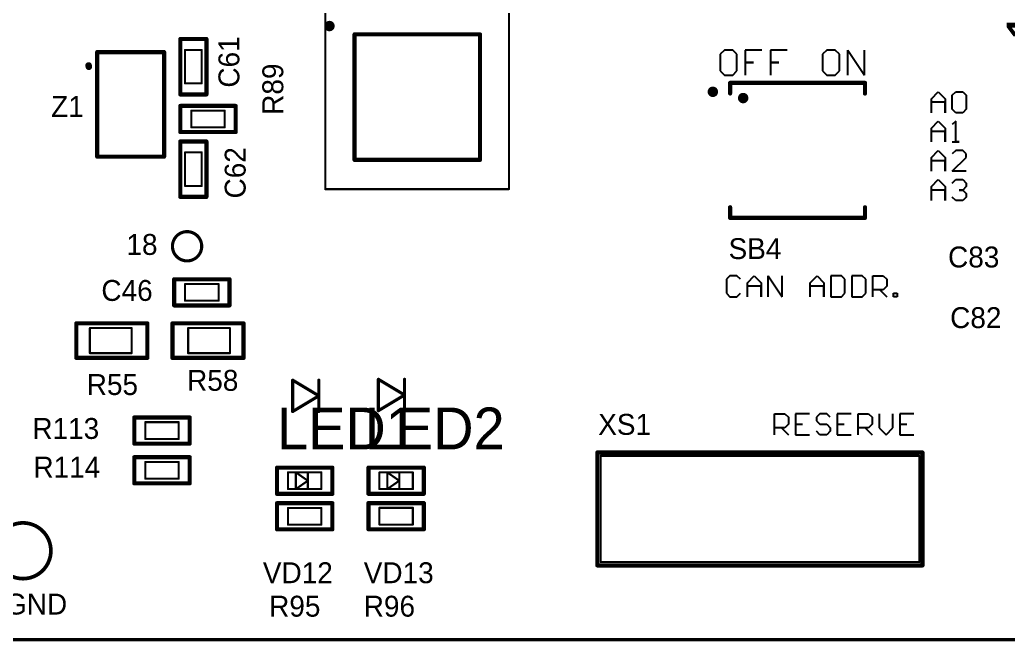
# Model space of a CAD drawing. Header units: millimetres. Extents: x 401 to 806, y 209 to 418.
# Drawn here: x 438.45 to 485.73, y 210.37 to 240.09 of the extents above; entities that cross this region are included whole.
import ezdxf

# ---------------------------------------------------------------- set-up
doc = ezdxf.new("R2010")
doc.units = ezdxf.units.MM
for name, color, linetype in [('KeepOutLayer', 6, 'Continuous'), ('Mechanical1', 6, 'Continuous'), ('TopOverlay', 28, 'Continuous')]:
    doc.layers.add(name, color=color, linetype=linetype)

msp = doc.modelspace()

# ---------------------------------------------------------------- linework, layer by layer
at = {"layer": 'KeepOutLayer', "const_width": 0.15}
msp.add_lwpolyline([(405.85, 210.448), (505.85, 210.448)], dxfattribs=at)
at = {"layer": 'Mechanical1'}
for points, const_width in [([(453.059, 231.993), (453.059, 240.793)], 0.1), ([(461.845, 231.993), (461.845, 240.793)], 0.1), ([(442.15, 233.548), (442.15, 238.548)], 0.2), ([(442.15, 238.548), (445.35, 238.548)], 0.2), ([(445.35, 233.548), (445.35, 238.548)], 0.2), ([(446.35, 237.048), (446.35, 238.648)], 0.1), ([(446.35, 238.648), (447.15, 238.648)], 0.1), ([(447.15, 237.048), (447.15, 238.648)], 0.1), ([(446.35, 237.048), (447.15, 237.048)], 0.1), ([(446.65, 234.947), (446.65, 235.748)], 0.1), ([(446.65, 235.748), (448.25, 235.748)], 0.1), ([(448.25, 234.947), (448.25, 235.748)], 0.1), ([(446.65, 234.947), (448.25, 234.947)], 0.1), ([(442.15, 233.548), (445.35, 233.548)], 0.2), ([(446.35, 232.148), (446.35, 233.748)], 0.1), ([(446.35, 233.748), (447.15, 233.748)], 0.1), ([(447.15, 232.148), (447.15, 233.748)], 0.1), ([(446.35, 232.148), (447.15, 232.148)], 0.1), ([(453.059, 231.993), (461.845, 231.993)], 0.1), ([(446.355, 227.457), (447.955, 227.457)], 0.1), ([(446.355, 226.656), (446.355, 227.457)], 0.1), ([(447.955, 226.656), (447.955, 227.457)], 0.1), ([(446.355, 226.656), (447.955, 226.656)], 0.1), ([(441.8, 224.148), (441.8, 225.348)], 0.1), ([(441.8, 225.348), (443.799, 225.348)], 0.1), ([(443.799, 224.148), (443.799, 225.348)], 0.1), ([(446.501, 224.148), (446.501, 225.348)], 0.1), ([(446.501, 225.348), (448.5, 225.348)], 0.1), ([(448.5, 224.148), (448.5, 225.348)], 0.1), ([(441.8, 224.148), (443.799, 224.148)], 0.1), ([(446.501, 224.148), (448.5, 224.148)], 0.1), ([(444.45, 220.848), (446.05, 220.848)], 0.1), ([(444.45, 220.047), (444.45, 220.848)], 0.1), ([(446.05, 220.047), (446.05, 220.848)], 0.1), ([(444.45, 220.047), (446.05, 220.047)], 0.1), ([(444.45, 218.948), (446.05, 218.948)], 0.1), ([(444.45, 218.147), (444.45, 218.948)], 0.1), ([(446.05, 218.147), (446.05, 218.948)], 0.1), ([(466.23, 219.238), (481.47, 219.238)], 0.1), ([(466.23, 214.158), (466.23, 219.238)], 0.1), ([(481.47, 214.158), (481.47, 219.238)], 0.1), ([(451.275, 217.648), (451.275, 218.448)], 0.1), ([(451.275, 218.448), (452.875, 218.448)], 0.1), ([(451.65, 217.648), (451.65, 218.448)], 0.1), ([(451.65, 218.448), (452.225, 218.048)], 0.1), ([(452.225, 217.648), (452.225, 218.448)], 0.1), ([(452.875, 217.648), (452.875, 218.448)], 0.1), ([(455.65, 217.648), (455.65, 218.448)], 0.1), ([(455.65, 218.448), (457.25, 218.448)], 0.1), ([(456.025, 217.648), (456.025, 218.448)], 0.1), ([(456.025, 218.448), (456.6, 218.048)], 0.1), ([(456.6, 217.648), (456.6, 218.448)], 0.1), ([(457.25, 217.648), (457.25, 218.448)], 0.1), ([(444.45, 218.147), (446.05, 218.147)], 0.1), ([(451.65, 217.648), (452.225, 218.048)], 0.1), ([(456.025, 217.648), (456.6, 218.048)], 0.1), ([(451.275, 217.648), (452.875, 217.648)], 0.1), ([(455.65, 217.648), (457.25, 217.648)], 0.1), ([(451.275, 215.948), (451.275, 216.748)], 0.1), ([(451.275, 216.748), (452.875, 216.748)], 0.1), ([(452.875, 215.948), (452.875, 216.748)], 0.1), ([(455.65, 215.952), (455.65, 216.752)], 0.1), ([(455.65, 216.752), (457.25, 216.752)], 0.1), ([(457.25, 215.952), (457.25, 216.752)], 0.1), ([(451.275, 215.948), (452.875, 215.948)], 0.1), ([(455.65, 215.952), (457.25, 215.952)], 0.1), ([(466.23, 214.158), (481.47, 214.158)], 0.1)]:
    msp.add_lwpolyline(points, dxfattribs=dict(at, const_width=const_width))
for points, const_width in [([(442.1, 238.548, 1), (442.2, 238.548, 1)], 0.1), ([(442.1, 238.548, 1), (442.2, 238.548, 1)], 0.1), ([(445.3, 238.548, 1), (445.4, 238.548, 1)], 0.1), ([(445.3, 238.548, 1), (445.4, 238.548, 1)], 0.1), ([(446.325, 238.648, 1), (446.375, 238.648, 1)], 0.05), ([(446.325, 238.648, 1), (446.375, 238.648, 1)], 0.05), ([(447.125, 238.648, 1), (447.175, 238.648, 1)], 0.05), ([(447.125, 238.648, 1), (447.175, 238.648, 1)], 0.05), ([(441.809, 237.848, 1), (441.691, 237.848, 1)], 0.2), ([(441.641, 237.848, 1), (441.741, 237.848, 1)], 0.1), ([(441.759, 237.848, 1), (441.859, 237.848, 1)], 0.1), ([(446.325, 237.048, 1), (446.375, 237.048, 1)], 0.05), ([(446.325, 237.048, 1), (446.375, 237.048, 1)], 0.05), ([(447.125, 237.048, 1), (447.175, 237.048, 1)], 0.05), ([(447.125, 237.048, 1), (447.175, 237.048, 1)], 0.05), ([(472.925, 236.348, 1), (473.175, 236.348, 1)], 0.25), ([(446.625, 235.748, 1), (446.675, 235.748, 1)], 0.05), ([(446.625, 235.748, 1), (446.675, 235.748, 1)], 0.05), ([(448.225, 235.748, 1), (448.275, 235.748, 1)], 0.05), ([(448.225, 235.748, 1), (448.275, 235.748, 1)], 0.05), ([(446.625, 234.947, 1), (446.675, 234.947, 1)], 0.05), ([(446.625, 234.947, 1), (446.675, 234.947, 1)], 0.05), ([(448.225, 234.947, 1), (448.275, 234.947, 1)], 0.05), ([(448.225, 234.947, 1), (448.275, 234.947, 1)], 0.05), ([(442.1, 233.548, 1), (442.2, 233.548, 1)], 0.1), ([(442.1, 233.548, 1), (442.2, 233.548, 1)], 0.1), ([(445.3, 233.548, 1), (445.4, 233.548, 1)], 0.1), ([(445.3, 233.548, 1), (445.4, 233.548, 1)], 0.1), ([(446.325, 233.748, 1), (446.375, 233.748, 1)], 0.05), ([(446.325, 233.748, 1), (446.375, 233.748, 1)], 0.05), ([(447.125, 233.748, 1), (447.175, 233.748, 1)], 0.05), ([(447.125, 233.748, 1), (447.175, 233.748, 1)], 0.05), ([(446.325, 232.148, 1), (446.375, 232.148, 1)], 0.05), ([(446.325, 232.148, 1), (446.375, 232.148, 1)], 0.05), ([(447.125, 232.148, 1), (447.175, 232.148, 1)], 0.05), ([(447.125, 232.148, 1), (447.175, 232.148, 1)], 0.05), ([(453.034, 231.993, 1), (453.084, 231.993, 1)], 0.05), ([(453.034, 231.993, 1), (453.084, 231.993, 1)], 0.05), ([(461.82, 231.993, 1), (461.87, 231.993, 1)], 0.05), ([(461.82, 231.993, 1), (461.87, 231.993, 1)], 0.05), ([(446.33, 227.457, 1), (446.38, 227.457, 1)], 0.05), ([(446.33, 227.457, 1), (446.38, 227.457, 1)], 0.05), ([(447.93, 227.457, 1), (447.98, 227.457, 1)], 0.05), ([(447.93, 227.457, 1), (447.98, 227.457, 1)], 0.05), ([(446.33, 226.656, 1), (446.38, 226.656, 1)], 0.05), ([(446.33, 226.656, 1), (446.38, 226.656, 1)], 0.05), ([(447.93, 226.656, 1), (447.98, 226.656, 1)], 0.05), ([(447.93, 226.656, 1), (447.98, 226.656, 1)], 0.05), ([(441.775, 225.348, 1), (441.825, 225.348, 1)], 0.05), ([(441.775, 225.348, 1), (441.825, 225.348, 1)], 0.05), ([(443.774, 225.348, 1), (443.824, 225.348, 1)], 0.05), ([(443.774, 225.348, 1), (443.824, 225.348, 1)], 0.05), ([(446.476, 225.348, 1), (446.526, 225.348, 1)], 0.05), ([(446.476, 225.348, 1), (446.526, 225.348, 1)], 0.05), ([(448.475, 225.348, 1), (448.525, 225.348, 1)], 0.05), ([(448.475, 225.348, 1), (448.525, 225.348, 1)], 0.05), ([(441.775, 224.148, 1), (441.825, 224.148, 1)], 0.05), ([(441.775, 224.148, 1), (441.825, 224.148, 1)], 0.05), ([(443.774, 224.148, 1), (443.824, 224.148, 1)], 0.05), ([(443.774, 224.148, 1), (443.824, 224.148, 1)], 0.05), ([(446.476, 224.148, 1), (446.526, 224.148, 1)], 0.05), ([(446.476, 224.148, 1), (446.526, 224.148, 1)], 0.05), ([(448.475, 224.148, 1), (448.525, 224.148, 1)], 0.05), ([(448.475, 224.148, 1), (448.525, 224.148, 1)], 0.05), ([(444.425, 220.848, 1), (444.475, 220.848, 1)], 0.05), ([(444.425, 220.848, 1), (444.475, 220.848, 1)], 0.05), ([(446.025, 220.848, 1), (446.075, 220.848, 1)], 0.05), ([(446.025, 220.848, 1), (446.075, 220.848, 1)], 0.05), ([(444.425, 220.047, 1), (444.475, 220.047, 1)], 0.05), ([(444.425, 220.047, 1), (444.475, 220.047, 1)], 0.05), ([(446.025, 220.047, 1), (446.075, 220.047, 1)], 0.05), ([(446.025, 220.047, 1), (446.075, 220.047, 1)], 0.05), ([(444.425, 218.948, 1), (444.475, 218.948, 1)], 0.05), ([(444.425, 218.948, 1), (444.475, 218.948, 1)], 0.05), ([(446.025, 218.948, 1), (446.075, 218.948, 1)], 0.05), ([(446.025, 218.948, 1), (446.075, 218.948, 1)], 0.05), ([(466.205, 219.238, 1), (466.255, 219.238, 1)], 0.05), ([(466.205, 219.238, 1), (466.255, 219.238, 1)], 0.05), ([(481.445, 219.238, 1), (481.495, 219.238, 1)], 0.05), ([(481.445, 219.238, 1), (481.495, 219.238, 1)], 0.05), ([(451.25, 218.448, 1), (451.3, 218.448, 1)], 0.05), ([(451.25, 218.448, 1), (451.3, 218.448, 1)], 0.05), ([(451.625, 218.448, 1), (451.675, 218.448, 1)], 0.05), ([(451.625, 218.448, 1), (451.675, 218.448, 1)], 0.05), ([(452.2, 218.448, 1), (452.25, 218.448, 1)], 0.05), ([(452.85, 218.448, 1), (452.9, 218.448, 1)], 0.05), ([(452.85, 218.448, 1), (452.9, 218.448, 1)], 0.05), ([(455.625, 218.448, 1), (455.675, 218.448, 1)], 0.05), ([(455.625, 218.448, 1), (455.675, 218.448, 1)], 0.05), ([(456, 218.448, 1), (456.05, 218.448, 1)], 0.05), ([(456, 218.448, 1), (456.05, 218.448, 1)], 0.05), ([(456.575, 218.448, 1), (456.625, 218.448, 1)], 0.05), ([(457.225, 218.448, 1), (457.275, 218.448, 1)], 0.05), ([(457.225, 218.448, 1), (457.275, 218.448, 1)], 0.05), ([(444.425, 218.147, 1), (444.475, 218.147, 1)], 0.05), ([(444.425, 218.147, 1), (444.475, 218.147, 1)], 0.05), ([(446.025, 218.147, 1), (446.075, 218.147, 1)], 0.05), ([(446.025, 218.147, 1), (446.075, 218.147, 1)], 0.05), ([(452.2, 218.048, 1), (452.25, 218.048, 1)], 0.05), ([(452.2, 218.048, 1), (452.25, 218.048, 1)], 0.05), ([(456.575, 218.048, 1), (456.625, 218.048, 1)], 0.05), ([(456.575, 218.048, 1), (456.625, 218.048, 1)], 0.05), ([(451.25, 217.648, 1), (451.3, 217.648, 1)], 0.05), ([(451.25, 217.648, 1), (451.3, 217.648, 1)], 0.05), ([(451.625, 217.648, 1), (451.675, 217.648, 1)], 0.05), ([(451.625, 217.648, 1), (451.675, 217.648, 1)], 0.05), ([(452.2, 217.648, 1), (452.25, 217.648, 1)], 0.05), ([(452.85, 217.648, 1), (452.9, 217.648, 1)], 0.05), ([(452.85, 217.648, 1), (452.9, 217.648, 1)], 0.05), ([(455.625, 217.648, 1), (455.675, 217.648, 1)], 0.05), ([(455.625, 217.648, 1), (455.675, 217.648, 1)], 0.05), ([(456, 217.648, 1), (456.05, 217.648, 1)], 0.05), ([(456, 217.648, 1), (456.05, 217.648, 1)], 0.05), ([(456.575, 217.648, 1), (456.625, 217.648, 1)], 0.05), ([(457.225, 217.648, 1), (457.275, 217.648, 1)], 0.05), ([(457.225, 217.648, 1), (457.275, 217.648, 1)], 0.05), ([(451.25, 216.748, 1), (451.3, 216.748, 1)], 0.05), ([(451.25, 216.748, 1), (451.3, 216.748, 1)], 0.05), ([(452.85, 216.748, 1), (452.9, 216.748, 1)], 0.05), ([(452.85, 216.748, 1), (452.9, 216.748, 1)], 0.05), ([(455.625, 216.752, 1), (455.675, 216.752, 1)], 0.05), ([(455.625, 216.752, 1), (455.675, 216.752, 1)], 0.05), ([(457.225, 216.752, 1), (457.275, 216.752, 1)], 0.05), ([(457.225, 216.752, 1), (457.275, 216.752, 1)], 0.05), ([(451.25, 215.948, 1), (451.3, 215.948, 1)], 0.05), ([(451.25, 215.948, 1), (451.3, 215.948, 1)], 0.05), ([(452.85, 215.948, 1), (452.9, 215.948, 1)], 0.05), ([(452.85, 215.948, 1), (452.9, 215.948, 1)], 0.05), ([(455.625, 215.952, 1), (455.675, 215.952, 1)], 0.05), ([(455.625, 215.952, 1), (455.675, 215.952, 1)], 0.05), ([(457.225, 215.952, 1), (457.275, 215.952, 1)], 0.05), ([(457.225, 215.952, 1), (457.275, 215.952, 1)], 0.05), ([(466.205, 214.158, 1), (466.255, 214.158, 1)], 0.05), ([(466.205, 214.158, 1), (466.255, 214.158, 1)], 0.05), ([(481.445, 214.158, 1), (481.495, 214.158, 1)], 0.05), ([(481.445, 214.158, 1), (481.495, 214.158, 1)], 0.05)]:
    msp.add_lwpolyline(points, format="xyb", close=True, dxfattribs=dict(at, const_width=const_width))
at = {"layer": 'TopOverlay'}
for p, q in [((472.15, 238.647), (471.95, 238.447)), ((471.95, 238.447), (471.95, 237.648)), ((472.55, 238.647), (472.15, 238.647)), ((472.75, 238.447), (472.55, 238.647)), ((472.75, 237.648), (472.75, 238.447)), ((473.949, 238.647), (473.15, 238.647)), ((473.15, 238.647), (473.15, 238.047)), ((475.149, 238.647), (474.349, 238.647)), ((474.349, 238.647), (474.349, 238.047)), ((477.05, 238.647), (476.85, 238.447)), ((476.85, 238.447), (476.85, 237.648)), ((477.45, 238.647), (477.05, 238.647)), ((477.65, 238.447), (477.45, 238.647)), ((477.65, 237.648), (477.65, 238.447)), ((478.05, 237.448), (478.05, 238.647)), ((478.05, 238.647), (478.849, 237.448)), ((478.849, 237.448), (478.849, 238.647)), ((473.15, 238.047), (473.549, 238.047)), ((473.549, 238.047), (473.15, 238.047)), ((473.15, 238.047), (473.15, 237.448)), ((474.349, 238.047), (474.749, 238.047)), ((474.749, 238.047), (474.349, 238.047)), ((474.349, 238.047), (474.349, 237.448)), ((471.95, 237.648), (472.15, 237.448)), ((472.15, 237.448), (472.55, 237.448)), ((472.55, 237.448), (472.75, 237.648)), ((476.85, 237.648), (477.05, 237.448)), ((477.05, 237.448), (477.45, 237.448)), ((477.45, 237.448), (477.65, 237.648)), ((482.05, 236.314), (482.383, 236.647)), ((482.383, 236.647), (482.716, 236.314)), ((483.05, 236.481), (483.216, 236.647)), ((483.05, 235.814), (483.05, 236.481)), ((483.216, 236.647), (483.55, 236.647)), ((483.55, 236.647), (483.716, 236.481)), ((483.716, 236.481), (483.716, 235.814)), ((482.05, 235.648), (482.05, 236.314)), ((482.716, 236.147), (482.05, 236.147)), ((482.716, 236.314), (482.716, 235.648)), ((482.716, 235.648), (482.716, 236.147)), ((483.216, 235.648), (483.05, 235.814)), ((483.55, 235.648), (483.216, 235.648)), ((483.716, 235.814), (483.55, 235.648)), ((482.05, 234.914), (482.383, 235.247)), ((482.383, 235.247), (482.716, 234.914)), ((483.216, 235.247), (483.05, 235.081)), ((483.216, 234.248), (483.216, 235.247)), ((482.05, 234.248), (482.05, 234.914)), ((482.716, 234.747), (482.05, 234.747)), ((482.716, 234.914), (482.716, 234.248)), ((482.716, 234.248), (482.716, 234.747)), ((483.05, 234.248), (483.383, 234.248)), ((483.383, 234.248), (483.216, 234.248)), ((482.05, 233.514), (482.383, 233.847)), ((482.383, 233.847), (482.716, 233.514)), ((483.216, 233.847), (483.05, 233.681)), ((483.55, 233.847), (483.216, 233.847)), ((483.716, 233.681), (483.55, 233.847)), ((483.716, 233.514), (483.716, 233.681)), ((482.05, 232.848), (482.05, 233.514)), ((482.716, 233.347), (482.05, 233.347)), ((482.716, 233.514), (482.716, 232.848)), ((482.716, 232.848), (482.716, 233.347)), ((483.05, 232.848), (483.716, 233.514)), ((483.716, 232.848), (483.05, 232.848)), ((482.05, 232.114), (482.383, 232.447)), ((482.383, 232.447), (482.716, 232.114)), ((483.05, 232.281), (483.216, 232.447)), ((483.216, 232.447), (483.55, 232.447)), ((483.55, 232.447), (483.716, 232.281)), ((483.716, 232.281), (483.716, 232.114)), ((482.05, 231.448), (482.05, 232.114)), ((482.716, 231.947), (482.05, 231.947)), ((482.716, 232.114), (482.716, 231.448)), ((482.716, 231.448), (482.716, 231.947)), ((483.55, 231.947), (483.383, 231.947)), ((483.383, 231.947), (483.55, 231.947)), ((483.716, 232.114), (483.55, 231.947)), ((483.55, 231.947), (483.716, 231.781)), ((483.716, 231.781), (483.716, 231.614)), ((483.216, 231.448), (483.05, 231.614)), ((483.55, 231.448), (483.216, 231.448)), ((483.716, 231.614), (483.55, 231.448)), ((472.417, 227.847), (472.25, 227.681)), ((472.25, 227.681), (472.25, 227.014)), ((472.75, 227.847), (472.417, 227.847)), ((472.916, 227.681), (472.75, 227.847)), ((473.25, 227.514), (473.583, 227.847)), ((473.25, 226.848), (473.25, 227.514)), ((473.583, 227.847), (473.916, 227.514)), ((473.916, 227.514), (473.916, 226.848)), ((474.249, 226.848), (474.249, 227.847)), ((474.249, 227.847), (474.916, 226.848)), ((474.916, 226.848), (474.916, 227.847)), ((476.249, 227.514), (476.582, 227.847)), ((476.249, 226.848), (476.249, 227.514)), ((476.582, 227.847), (476.915, 227.514)), ((476.915, 227.514), (476.915, 226.848)), ((477.248, 227.847), (477.248, 226.848)), ((477.748, 227.847), (477.248, 227.847)), ((477.915, 227.681), (477.748, 227.847)), ((477.915, 227.014), (477.915, 227.681)), ((478.248, 227.847), (478.248, 226.848)), ((478.748, 227.847), (478.248, 227.847)), ((478.915, 227.681), (478.748, 227.847)), ((478.915, 227.014), (478.915, 227.681)), ((479.248, 226.848), (479.248, 227.847)), ((479.248, 227.847), (479.748, 227.847)), ((479.748, 227.847), (479.914, 227.681)), ((479.914, 227.681), (479.914, 227.347)), ((472.25, 227.014), (472.417, 226.848)), ((472.75, 226.848), (472.916, 227.014)), ((473.916, 227.347), (473.25, 227.347)), ((473.916, 226.848), (473.916, 227.347)), ((476.915, 227.347), (476.249, 227.347)), ((476.915, 226.848), (476.915, 227.347)), ((477.748, 226.848), (477.915, 227.014)), ((478.748, 226.848), (478.915, 227.014)), ((479.748, 227.181), (479.248, 227.181)), ((479.581, 227.181), (479.914, 226.848)), ((479.914, 227.347), (479.748, 227.181)), ((480.247, 226.848), (480.247, 227.014)), ((480.247, 227.014), (480.414, 227.014)), ((480.414, 227.014), (480.414, 226.848)), ((472.417, 226.848), (472.75, 226.848)), ((477.248, 226.848), (477.748, 226.848)), ((478.248, 226.848), (478.748, 226.848)), ((480.414, 226.848), (480.247, 226.848)), ((474.55, 220.248), (474.55, 221.247)), ((474.55, 221.247), (475.05, 221.247)), ((475.05, 221.247), (475.216, 221.081)), ((475.216, 221.081), (475.216, 220.747)), ((476.216, 221.247), (475.55, 221.247)), ((475.55, 221.247), (475.55, 220.248)), ((476.716, 221.247), (476.549, 221.081)), ((476.549, 221.081), (476.549, 220.914)), ((476.549, 220.914), (476.716, 220.747)), ((477.049, 221.247), (476.716, 221.247)), ((477.216, 221.081), (477.049, 221.247)), ((478.215, 221.247), (477.549, 221.247)), ((477.549, 221.247), (477.549, 220.248)), ((478.549, 220.248), (478.549, 221.247)), ((478.549, 221.247), (479.049, 221.247)), ((479.049, 221.247), (479.215, 221.081)), ((479.215, 221.081), (479.215, 220.747)), ((479.548, 221.247), (479.548, 220.581)), ((480.215, 220.581), (480.215, 221.247)), ((481.215, 221.247), (480.548, 221.247)), ((480.548, 221.247), (480.548, 220.248)), ((475.05, 220.581), (474.55, 220.581)), ((474.883, 220.581), (475.216, 220.248)), ((475.216, 220.747), (475.05, 220.581)), ((475.55, 220.747), (475.883, 220.747)), ((476.716, 220.248), (476.549, 220.414)), ((476.716, 220.747), (477.049, 220.747)), ((477.049, 220.747), (477.216, 220.581)), ((477.216, 220.414), (477.049, 220.248)), ((477.216, 220.581), (477.216, 220.414)), ((477.549, 220.747), (477.882, 220.747)), ((479.049, 220.581), (478.549, 220.581)), ((478.882, 220.581), (479.215, 220.248)), ((479.215, 220.747), (479.049, 220.581)), ((479.548, 220.581), (479.882, 220.248)), ((479.882, 220.248), (480.215, 220.581)), ((480.548, 220.747), (480.881, 220.747)), ((475.55, 220.248), (476.216, 220.248)), ((477.049, 220.248), (476.716, 220.248)), ((477.549, 220.248), (478.215, 220.248)), ((480.548, 220.248), (481.215, 220.248))]:
    msp.add_line(p, q, dxfattribs=at)
for points, const_width in [([(453.384, 239.793, 1), (453.134, 239.793, 1)], 0.25), ([(453.071, 239.793, 1), (453.196, 239.793, 1)], 0.125), ([(453.321, 239.793, 1), (453.446, 239.793, 1)], 0.125), ([(446.075, 239.173, 1), (446.175, 239.173, 1)], 0.1), ([(446.075, 239.173, 1), (446.175, 239.173, 1)], 0.1), ([(447.325, 239.173, 1), (447.425, 239.173, 1)], 0.1), ([(447.325, 239.173, 1), (447.425, 239.173, 1)], 0.1), ([(454.409, 239.393, 1), (454.509, 239.393, 1)], 0.1), ([(454.409, 239.393, 1), (454.509, 239.393, 1)], 0.1), ([(460.409, 239.393, 1), (460.509, 239.393, 1)], 0.1), ([(460.409, 239.393, 1), (460.509, 239.393, 1)], 0.1), ([(443.5, 238.548, 1), (443.6, 238.548, 1)], 0.1), ([(443.9, 238.548, 1), (444, 238.548, 1)], 0.1), ([(441.797, 237.904, 1), (441.679, 237.904, 1)], 0.2), ([(441.629, 237.904, 1), (441.729, 237.904, 1)], 0.1), ([(441.747, 237.904, 1), (441.847, 237.904, 1)], 0.1), ([(442.1, 236.798, 1), (442.2, 236.798, 1)], 0.1), ([(445.3, 236.798, 1), (445.4, 236.798, 1)], 0.1), ([(471.474, 236.648, 1), (471.724, 236.648, 1)], 0.25), ([(472.374, 237.075, 1), (472.474, 237.075, 1)], 0.1), ([(472.374, 237.075, 1), (472.474, 237.075, 1)], 0.1), ([(478.826, 237.075, 1), (478.926, 237.075, 1)], 0.1), ([(478.826, 237.075, 1), (478.926, 237.075, 1)], 0.1), ([(446.075, 236.523, 1), (446.175, 236.523, 1)], 0.1), ([(446.075, 236.523, 1), (446.175, 236.523, 1)], 0.1), ([(447.325, 236.523, 1), (447.425, 236.523, 1)], 0.1), ([(447.325, 236.523, 1), (447.425, 236.523, 1)], 0.1), ([(472.374, 236.568, 1), (472.474, 236.568, 1)], 0.1), ([(478.826, 236.568, 1), (478.926, 236.568, 1)], 0.1), ([(446.075, 235.973, 1), (446.175, 235.973, 1)], 0.1), ([(446.075, 235.973, 1), (446.175, 235.973, 1)], 0.1), ([(448.725, 235.973, 1), (448.825, 235.973, 1)], 0.1), ([(448.725, 235.973, 1), (448.825, 235.973, 1)], 0.1), ([(442.1, 235.298, 1), (442.2, 235.298, 1)], 0.1), ([(445.3, 235.298, 1), (445.4, 235.298, 1)], 0.1), ([(446.075, 234.723, 1), (446.175, 234.723, 1)], 0.1), ([(446.075, 234.723, 1), (446.175, 234.723, 1)], 0.1), ([(448.725, 234.723, 1), (448.825, 234.723, 1)], 0.1), ([(448.725, 234.723, 1), (448.825, 234.723, 1)], 0.1), ([(446.075, 234.273, 1), (446.175, 234.273, 1)], 0.1), ([(446.075, 234.273, 1), (446.175, 234.273, 1)], 0.1), ([(447.325, 234.273, 1), (447.425, 234.273, 1)], 0.1), ([(447.325, 234.273, 1), (447.425, 234.273, 1)], 0.1), ([(443.5, 233.548, 1), (443.6, 233.548, 1)], 0.1), ([(443.9, 233.548, 1), (444, 233.548, 1)], 0.1), ([(454.409, 233.393, 1), (454.509, 233.393, 1)], 0.1), ([(454.409, 233.393, 1), (454.509, 233.393, 1)], 0.1), ([(460.409, 233.393, 1), (460.509, 233.393, 1)], 0.1), ([(460.409, 233.393, 1), (460.509, 233.393, 1)], 0.1), ([(446.075, 231.623, 1), (446.175, 231.623, 1)], 0.1), ([(446.075, 231.623, 1), (446.175, 231.623, 1)], 0.1), ([(447.325, 231.623, 1), (447.425, 231.623, 1)], 0.1), ([(447.325, 231.623, 1), (447.425, 231.623, 1)], 0.1), ([(472.374, 231.127, 1), (472.474, 231.127, 1)], 0.1), ([(478.826, 231.127, 1), (478.926, 231.127, 1)], 0.1), ([(472.374, 230.621, 1), (472.474, 230.621, 1)], 0.1), ([(472.374, 230.621, 1), (472.474, 230.621, 1)], 0.1), ([(478.826, 230.621, 1), (478.926, 230.621, 1)], 0.1), ([(478.826, 230.621, 1), (478.926, 230.621, 1)], 0.1), ([(447.15, 229.261, 1), (445.75, 229.261, 1)], 0.15), ([(445.712, 229.261, 1), (445.788, 229.261, 1)], 0.075), ([(447.113, 229.261, 1), (447.188, 229.261, 1)], 0.075), ([(445.78, 227.682, 1), (445.88, 227.682, 1)], 0.1), ([(445.78, 227.682, 1), (445.88, 227.682, 1)], 0.1), ([(448.43, 227.682, 1), (448.53, 227.682, 1)], 0.1), ([(448.43, 227.682, 1), (448.53, 227.682, 1)], 0.1), ([(445.78, 226.432, 1), (445.88, 226.432, 1)], 0.1), ([(445.78, 226.432, 1), (445.88, 226.432, 1)], 0.1), ([(448.43, 226.432, 1), (448.53, 226.432, 1)], 0.1), ([(448.43, 226.432, 1), (448.53, 226.432, 1)], 0.1), ([(441.1, 225.573, 1), (441.2, 225.573, 1)], 0.1), ([(441.1, 225.573, 1), (441.2, 225.573, 1)], 0.1), ([(444.5, 225.573, 1), (444.6, 225.573, 1)], 0.1), ([(444.5, 225.573, 1), (444.6, 225.573, 1)], 0.1), ([(445.7, 225.573, 1), (445.8, 225.573, 1)], 0.1), ([(445.7, 225.573, 1), (445.8, 225.573, 1)], 0.1), ([(449.1, 225.573, 1), (449.2, 225.573, 1)], 0.1), ([(449.1, 225.573, 1), (449.2, 225.573, 1)], 0.1), ([(441.1, 223.923, 1), (441.2, 223.923, 1)], 0.1), ([(441.1, 223.923, 1), (441.2, 223.923, 1)], 0.1), ([(444.5, 223.923, 1), (444.6, 223.923, 1)], 0.1), ([(444.5, 223.923, 1), (444.6, 223.923, 1)], 0.1), ([(445.7, 223.923, 1), (445.8, 223.923, 1)], 0.1), ([(445.7, 223.923, 1), (445.8, 223.923, 1)], 0.1), ([(449.1, 223.923, 1), (449.2, 223.923, 1)], 0.1), ([(449.1, 223.923, 1), (449.2, 223.923, 1)], 0.1), ([(451.463, 222.858, 1), (451.538, 222.858, 1)], 0.075), ([(451.463, 222.858, 1), (451.538, 222.858, 1)], 0.075), ([(452.713, 222.858, 1), (452.788, 222.858, 1)], 0.075), ([(455.563, 222.898, 1), (455.638, 222.898, 1)], 0.075), ([(455.563, 222.898, 1), (455.638, 222.898, 1)], 0.075), ([(456.813, 222.898, 1), (456.888, 222.898, 1)], 0.075), ([(452.713, 222.108, 1), (452.788, 222.108, 1)], 0.075), ([(452.713, 222.108, 1), (452.788, 222.108, 1)], 0.075), ([(456.813, 222.148, 1), (456.888, 222.148, 1)], 0.075), ([(456.813, 222.148, 1), (456.888, 222.148, 1)], 0.075), ([(451.463, 221.358, 1), (451.538, 221.358, 1)], 0.075), ([(451.463, 221.358, 1), (451.538, 221.358, 1)], 0.075), ([(452.713, 221.358, 1), (452.788, 221.358, 1)], 0.075), ([(455.563, 221.398, 1), (455.638, 221.398, 1)], 0.075), ([(455.563, 221.398, 1), (455.638, 221.398, 1)], 0.075), ([(456.813, 221.398, 1), (456.888, 221.398, 1)], 0.075), ([(443.875, 221.073, 1), (443.975, 221.073, 1)], 0.1), ([(443.875, 221.073, 1), (443.975, 221.073, 1)], 0.1), ([(446.525, 221.073, 1), (446.625, 221.073, 1)], 0.1), ([(446.525, 221.073, 1), (446.625, 221.073, 1)], 0.1), ([(443.875, 219.823, 1), (443.975, 219.823, 1)], 0.1), ([(443.875, 219.823, 1), (443.975, 219.823, 1)], 0.1), ([(446.525, 219.823, 1), (446.625, 219.823, 1)], 0.1), ([(446.525, 219.823, 1), (446.625, 219.823, 1)], 0.1), ([(466.025, 219.398, 1), (466.125, 219.398, 1)], 0.1), ([(466.025, 219.398, 1), (466.125, 219.398, 1)], 0.1), ([(481.575, 219.398, 1), (481.675, 219.398, 1)], 0.1), ([(481.575, 219.398, 1), (481.675, 219.398, 1)], 0.1), ([(443.875, 219.173, 1), (443.975, 219.173, 1)], 0.1), ([(443.875, 219.173, 1), (443.975, 219.173, 1)], 0.1), ([(446.525, 219.173, 1), (446.625, 219.173, 1)], 0.1), ([(446.525, 219.173, 1), (446.625, 219.173, 1)], 0.1), ([(450.7, 218.673, 1), (450.8, 218.673, 1)], 0.1), ([(450.7, 218.673, 1), (450.8, 218.673, 1)], 0.1), ([(453.35, 218.673, 1), (453.45, 218.673, 1)], 0.1), ([(453.35, 218.673, 1), (453.45, 218.673, 1)], 0.1), ([(455.075, 218.673, 1), (455.175, 218.673, 1)], 0.1), ([(455.075, 218.673, 1), (455.175, 218.673, 1)], 0.1), ([(457.725, 218.673, 1), (457.825, 218.673, 1)], 0.1), ([(457.725, 218.673, 1), (457.825, 218.673, 1)], 0.1), ([(443.875, 217.923, 1), (443.975, 217.923, 1)], 0.1), ([(443.875, 217.923, 1), (443.975, 217.923, 1)], 0.1), ([(446.525, 217.923, 1), (446.625, 217.923, 1)], 0.1), ([(446.525, 217.923, 1), (446.625, 217.923, 1)], 0.1), ([(450.7, 217.423, 1), (450.8, 217.423, 1)], 0.1), ([(450.7, 217.423, 1), (450.8, 217.423, 1)], 0.1), ([(453.35, 217.423, 1), (453.45, 217.423, 1)], 0.1), ([(453.35, 217.423, 1), (453.45, 217.423, 1)], 0.1), ([(455.075, 217.423, 1), (455.175, 217.423, 1)], 0.1), ([(455.075, 217.423, 1), (455.175, 217.423, 1)], 0.1), ([(457.725, 217.423, 1), (457.825, 217.423, 1)], 0.1), ([(457.725, 217.423, 1), (457.825, 217.423, 1)], 0.1), ([(450.7, 216.973, 1), (450.8, 216.973, 1)], 0.1), ([(450.7, 216.973, 1), (450.8, 216.973, 1)], 0.1), ([(453.35, 216.973, 1), (453.45, 216.973, 1)], 0.1), ([(453.35, 216.973, 1), (453.45, 216.973, 1)], 0.1), ([(455.075, 216.977, 1), (455.175, 216.977, 1)], 0.1), ([(455.075, 216.977, 1), (455.175, 216.977, 1)], 0.1), ([(457.725, 216.977, 1), (457.825, 216.977, 1)], 0.1), ([(457.725, 216.977, 1), (457.825, 216.977, 1)], 0.1), ([(439.934, 214.698, 1), (437.267, 214.698, 1)], 0.178), ([(450.7, 215.723, 1), (450.8, 215.723, 1)], 0.1), ([(450.7, 215.723, 1), (450.8, 215.723, 1)], 0.1), ([(453.35, 215.723, 1), (453.45, 215.723, 1)], 0.1), ([(453.35, 215.723, 1), (453.45, 215.723, 1)], 0.1), ([(455.075, 215.727, 1), (455.175, 215.727, 1)], 0.1), ([(455.075, 215.727, 1), (455.175, 215.727, 1)], 0.1), ([(457.725, 215.727, 1), (457.825, 215.727, 1)], 0.1), ([(457.725, 215.727, 1), (457.825, 215.727, 1)], 0.1), ([(439.889, 214.698, 1), (439.978, 214.698, 1)], 0.0889), ([(466.025, 213.998, 1), (466.125, 213.998, 1)], 0.1), ([(466.025, 213.998, 1), (466.125, 213.998, 1)], 0.1), ([(481.575, 213.998, 1), (481.675, 213.998, 1)], 0.1), ([(481.575, 213.998, 1), (481.675, 213.998, 1)], 0.1)]:
    msp.add_lwpolyline(points, format="xyb", close=True, dxfattribs=dict(at, const_width=const_width))
for points, const_width in [([(446.125, 236.523), (446.125, 239.173)], 0.2), ([(446.125, 239.173), (447.375, 239.173)], 0.2), ([(447.375, 236.523), (447.375, 239.173)], 0.2), ([(454.459, 239.393), (460.459, 239.393)], 0.2), ([(454.459, 233.393), (454.459, 239.393)], 0.2), ([(460.459, 233.393), (460.459, 239.393)], 0.2), ([(443.55, 238.548), (443.95, 238.548)], 0.2), ([(442.15, 235.298), (442.15, 236.798)], 0.2), ([(445.35, 235.298), (445.35, 236.798)], 0.2), ([(472.424, 237.075), (478.876, 237.075)], 0.2), ([(472.424, 236.568), (472.424, 237.075)], 0.2), ([(478.876, 236.568), (478.876, 237.075)], 0.2), ([(446.125, 236.523), (447.375, 236.523)], 0.2), ([(446.125, 234.723), (446.125, 235.973)], 0.2), ([(446.125, 235.973), (448.775, 235.973)], 0.2), ([(448.775, 234.723), (448.775, 235.973)], 0.2), ([(446.125, 234.723), (448.775, 234.723)], 0.2), ([(446.125, 231.623), (446.125, 234.273)], 0.2), ([(446.125, 234.273), (447.375, 234.273)], 0.2), ([(447.375, 231.623), (447.375, 234.273)], 0.2), ([(443.55, 233.548), (443.95, 233.548)], 0.2), ([(454.459, 233.393), (460.459, 233.393)], 0.2), ([(446.125, 231.623), (447.375, 231.623)], 0.2), ([(472.424, 230.621), (472.424, 231.127)], 0.2), ([(478.876, 230.621), (478.876, 231.127)], 0.2), ([(472.424, 230.621), (478.876, 230.621)], 0.2), ([(445.83, 227.682), (448.48, 227.682)], 0.2), ([(445.83, 226.432), (445.83, 227.682)], 0.2), ([(448.48, 226.432), (448.48, 227.682)], 0.2), ([(445.83, 226.432), (448.48, 226.432)], 0.2), ([(441.15, 223.923), (441.15, 225.573)], 0.2), ([(441.15, 225.573), (444.55, 225.573)], 0.2), ([(444.55, 223.923), (444.55, 225.573)], 0.2), ([(445.75, 223.923), (445.75, 225.573)], 0.2), ([(445.75, 225.573), (449.15, 225.573)], 0.2), ([(449.15, 223.923), (449.15, 225.573)], 0.2), ([(441.15, 223.923), (444.55, 223.923)], 0.2), ([(445.75, 223.923), (449.15, 223.923)], 0.2), ([(451.5, 222.858), (452.75, 222.108)], 0.15), ([(451.5, 221.358), (451.5, 222.858)], 0.15), ([(452.75, 221.358), (452.75, 222.858)], 0.15), ([(455.6, 222.898), (456.85, 222.148)], 0.15), ([(455.6, 221.398), (455.6, 222.898)], 0.15), ([(456.85, 221.398), (456.85, 222.898)], 0.15), ([(451.5, 221.358), (452.75, 222.108)], 0.15), ([(455.6, 221.398), (456.85, 222.148)], 0.15), ([(443.925, 221.073), (446.575, 221.073)], 0.2), ([(443.925, 219.823), (443.925, 221.073)], 0.2), ([(446.575, 219.823), (446.575, 221.073)], 0.2), ([(443.925, 219.823), (446.575, 219.823)], 0.2), ([(466.075, 219.398), (481.625, 219.398)], 0.2), ([(466.075, 213.998), (466.075, 219.398)], 0.2), ([(481.625, 213.998), (481.625, 219.398)], 0.2), ([(443.925, 219.173), (446.575, 219.173)], 0.2), ([(443.925, 217.923), (443.925, 219.173)], 0.2), ([(446.575, 217.923), (446.575, 219.173)], 0.2), ([(450.75, 217.423), (450.75, 218.673)], 0.2), ([(450.75, 218.673), (453.4, 218.673)], 0.2), ([(453.4, 217.423), (453.4, 218.673)], 0.2), ([(455.125, 217.423), (455.125, 218.673)], 0.2), ([(455.125, 218.673), (457.775, 218.673)], 0.2), ([(457.775, 217.423), (457.775, 218.673)], 0.2), ([(443.925, 217.923), (446.575, 217.923)], 0.2), ([(450.75, 217.423), (453.4, 217.423)], 0.2), ([(455.125, 217.423), (457.775, 217.423)], 0.2), ([(450.75, 215.723), (450.75, 216.973)], 0.2), ([(450.75, 216.973), (453.4, 216.973)], 0.2), ([(453.4, 215.723), (453.4, 216.973)], 0.2), ([(455.125, 215.727), (455.125, 216.977)], 0.2), ([(455.125, 216.977), (457.775, 216.977)], 0.2), ([(457.775, 215.727), (457.775, 216.977)], 0.2), ([(450.75, 215.723), (453.4, 215.723)], 0.2), ([(455.125, 215.727), (457.775, 215.727)], 0.2), ([(466.075, 213.998), (481.625, 213.998)], 0.2)]:
    msp.add_lwpolyline(points, dxfattribs=dict(at, const_width=const_width))

# ---------------------------------------------------------------- texts
for s, height, rotation, p in [('12V', 2, 90, (487.65, 239.048)), ('C61', 1, 90, (448.95, 236.848)), ('R89', 1, 90, (451.05, 235.548)), ('C62', 1, 90, (449.25, 231.548)), ('LED1', 2, 360, (450.75, 219.548)), ('LED2', 2, 360, (454.95, 219.548))]:
    msp.add_text(s, height=height, rotation=rotation, dxfattribs=at).set_placement(p)
for s, p in [('Z1', (439.95, 235.448)), ('18', (443.55, 228.848)), ('SB4', (472.35, 228.648)), ('C83', (482.85, 228.248)), ('C46', (442.35, 226.648)), ('C82', (482.95, 225.348)), ('R58', (446.45, 222.348)), ('R55', (441.65, 222.148)), ('R113', (439.05, 220.048)), ('XS1', (466.115, 220.243)), ('R114', (439.1, 218.198)), ('VD12', (450.075, 213.148)), ('VD13', (454.9, 213.148)), ('AGND', (436.85, 211.648)), ('R95', (450.375, 211.548)), ('R96', (454.9, 211.548))]:
    msp.add_text(s, height=1, dxfattribs=at).set_placement(p)

doc.saveas('drawing.dxf')
